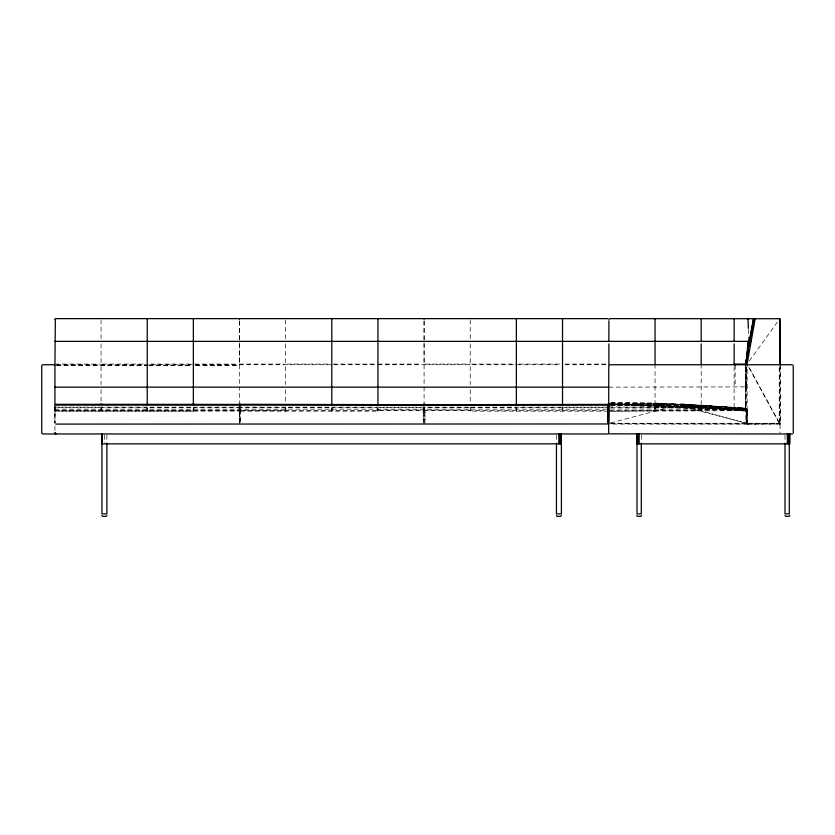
<?xml version="1.0" encoding="UTF-8"?>
<svg xmlns="http://www.w3.org/2000/svg" width="835" height="835" viewBox="0 0 835 835"><rect width="100%" height="100%" fill="white"/><g stroke="black" fill="none" stroke-linecap="round" stroke-linejoin="round"><path stroke-width="0.63" stroke-dasharray="4.17 3.13" d="M239.53 422.844L239.541 407.313M239.509 362.797L239.509 341.129M239.509 339.855L239.509 319.461L239.509 385.624M424.086 423.261L424.086 405.132M424.086 362.797L424.086 341.129M424.086 339.855L424.086 319.461L424.086 385.624M747.074 410.173L609.466 403.889L747.074 409.129L746.939 423.261C745.039 424.472 748.139 422.176 747.294 424.076L779.546 423.669L780.067 424.9L779.243 424.9L779.243 366.168L779.88 423.971L609.466 424.086M193.647 410.1L193.365 411.154L54.922 411.102L55.204 408.148L55.955 407.605L100.043 407.605L101.077 409.15L102.11 407.605L146.188 407.605L147.221 409.15L148.254 407.605L192.332 407.605L193.365 409.15L194.398 407.605L238.476 407.605L239.227 408.148L239.509 411.154L377.942 411.154L378.474 409.672M424.086 411.102L424.368 408.148L425.119 407.605L469.207 407.605L470.23 409.15L471.264 407.605L515.352 407.605L516.374 409.15L517.408 407.605L561.496 407.605L562.519 409.15L563.552 407.605L606.346 407.605M747.074 409.849L747.074 422.844L746.114 423.669M610.761 411.164L747.074 410.674L746.803 408.806L747.074 410.987L745.999 411.102L745.999 423.261M746.25 410.987L610.771 404.777L677.853 404.724L746.031 410.684M746.25 423.251L746.97 423.251L746.939 411.102L746.25 410.277L609.466 404.004M746.521 423.971L610.771 423.669M745.248 386.167L746.146 364.759M745.999 411.102L746.072 410.277L677.822 404.307L677.822 405.132L746.114 423.261L746.114 411.102L746.772 411.154L745.885 409.421L725.041 407.605L723.872 409.15L722.985 407.417L702.099 405.591L700.889 407.146L654.786 404.714L654.786 410.736L610.176 411.279M746.521 410.413L746.114 423.261L677.936 404.307L747.074 410.674M285.121 409.672L285.654 411.154L286.186 409.672M331.265 409.672L331.798 411.154L332.33 409.672M654.786 410.736L700.93 410.736L701.212 409.682L746.803 409.338L747.074 410.392L700.93 409.025L608.642 408.993M654.786 404.881L655.068 403.681M700.93 406.989L701.473 405.288M746.688 409.703L747.074 410.997L700.93 407.146L701.964 405.559L746.052 408.983L702.005 407.303L746.542 408.91M610.197 423.251L780.297 423.251L779.65 423.971L780.297 423.251L780.297 366.168M239.509 409.15L240.543 407.605L284.631 407.605L285.654 409.15L286.687 407.605L330.775 407.605L331.798 409.15L332.831 407.605L376.919 407.605L377.942 409.15L378.975 407.605L423.063 407.605L423.815 408.148L424.096 411.102M608.642 406.906L654.786 407.365L655.819 405.81L699.907 405.559L700.659 406.092L700.398 405.288M610.97 405.372L653.763 405.81L654.786 407.365L700.93 407.104L701.797 405.111M238.643 410.413L239.509 411.102L240.042 409.672M423.22 410.413L424.023 410.298L423.261 410.277L423.261 423.261L423.261 411.102L424.921 411.102L424.911 423.261L424.911 410.34L424.149 410.298L424.963 410.413M655.068 403.848L655.861 403.065L699.855 405.497L655.861 403.702L700.064 405.372M701.212 405.956L701.964 405.184L746.052 408.305L746.803 408.92M745.864 387.471L745.457 409.244L747.168 410.225M749.339 360.96L778.564 320.494M655.183 403.587L700.241 405.236L700.93 407.146M745.53 409.244L745.665 387.68L747.168 387.148L745.457 386.167L745.457 365.062M55.454 409.693L54.933 410.225L285.654 410.225M101.609 409.693L101.077 410.225L100.544 409.693M147.753 409.693L147.221 410.225L146.689 409.693M193.897 409.693L193.365 410.225L192.833 409.693M745.707 387.68L747.148 364.081L747.106 423.251M55.037 410.684L55.747 410.413M424.504 410.382L606.544 410.34M745.592 387.68L746.208 387.315L746.208 410.048M701.473 405.549L746.386 408.398M780.005 424.9L779.243 423.669M240.323 404.307L239.979 410.413L423.261 410.277M610.709 422.927L677.936 405.132L746.406 411.102M701.797 405.372L745.999 408.19L702.005 405.34M654.786 407.355L700.93 407.094L747.074 410.538L746.25 409.922M609.466 410.35L747.012 409.881M779.305 423.251L748.41 366.356L779.431 423.251M610.97 407.438L653.763 407.344L654.786 408.899L655.819 407.344L699.907 407.49L700.93 409.035L701.964 407.49L746.052 408.847L746.803 409.682M54.933 364.081L99.793 364.081M102.361 364.081L144.653 364.081M149.789 364.081L190.798 364.081M194.649 364.081L238.226 364.081M239.509 364.081L284.37 364.081M286.937 364.081L329.24 364.081M333.082 364.081L375.385 364.081M377.942 364.081L421.529 364.081M425.37 364.081L470.23 364.081M471.514 364.081L516.374 364.081M518.942 364.081L559.961 364.081M565.086 364.081L607.389 364.081M56.644 364.749L559.993 364.749M565.212 364.749L608.245 364.749M56.644 365.26L147.628 365.26M148.933 365.26L190.526 365.26M195.724 365.26L238.622 365.26M56.644 365.573L147.628 365.573M148.933 365.573L190.526 365.573M195.724 365.573L238.622 365.573M608.892 387.148L745.958 386.876M611.011 403.065L653.711 403.065L654.504 403.848M609.717 403.482L630.801 403.482L631.824 405.132L632.857 403.482L654.202 403.576M608.924 404.098L631.552 404.098M609.466 404.307L677.978 404.307L677.936 405.132L679.074 403.587L700.001 405.403L700.795 407.136M609.466 405.132L677.905 405.132L678.01 404.317L677.822 405.132L676.945 403.482L655.934 403.482L654.901 405.132L654.515 403.681M54.933 407.125L608.673 407.146M54.933 409.14L608.673 409.15M378.224 410.1L423.815 410.1L423.815 408.148M746.406 410.277L746.25 409.129L746.97 410.267L746.25 409.129L746.25 410.173L608.642 403.889M54.922 411.102L239.624 411.102M239.916 411.102L240.334 423.261L240.334 406.697M424.368 408.148L424.368 410.1L469.959 410.1L470.23 411.154L608.673 411.154M747.294 423.971L779.493 423.971M779.243 424.493L779.953 424.493M240.021 410.34L240.334 410.34M611.011 402.355L653.763 403.232M610.97 403.19L653.763 404.046L654.786 405.601L655.819 404.046L700.544 405.706M699.855 405.236L655.861 403.952L700.398 405.445M611.23 403.994L747.074 409.129M724.237 408.148L746.584 410.1M55.34 410.382L239.092 410.382M653.92 403.096L654.619 404.098M745.958 410.59L734.142 410.225L734.142 366.638M238.977 409.693L239.509 410.225M377.41 409.672L377.942 411.154L377.942 407.146M700.481 405.653L700.93 410.736M779.525 424.19L779.817 424.9M745.561 386.417L745.665 364.603M746.688 409.213L747.074 410.528L746.803 409.39M779.399 424.19L779.556 424.9M700.93 407.104L700.617 406.071M677.696 404.098L677.822 404.724M748.484 329.689L748.682 333.572M239.509 405.132L239.509 423.261L239.509 386.929M785.004 435.202L785.004 442.623M780.13 366.168L780.067 433.146M746.208 366.774L746.208 386.981L745.926 366.857M745.926 387.419L745.926 409.943M735.134 365.062L735.134 386.167M701.191 364.081L701.191 410.225M655.047 364.081L655.047 410.225M641.624 435.202L641.624 442.623M562.519 407.146L562.519 411.154M556.454 435.202L556.454 442.623M516.374 407.146L516.374 411.154M470.23 319.899L470.23 340.095M470.23 343.884L470.23 362.818M470.23 366.638L470.23 384.591M470.23 389.715L470.23 402.533M470.23 407.146L470.23 411.154M424.086 386.929L424.086 405.246M331.798 407.146L331.798 411.154M285.654 319.899L285.654 340.095M285.654 343.884L285.654 362.818M285.654 366.638L285.654 384.591M285.654 389.715L285.654 402.533M285.654 407.146L285.654 411.154M239.227 408.148L239.227 410.1M193.365 407.146L193.365 411.154M147.221 407.146L147.221 411.154M106.88 435.202L106.88 442.623M104.406 435.202L104.406 442.623M101.077 319.899L101.077 340.095M101.077 343.884L101.077 362.818M101.077 366.638L101.077 384.591M101.077 389.715L101.077 402.533M101.077 407.146L101.077 411.154M54.933 404.307L54.933 430.787M54.933 406.426L54.933 423.261L54.922 406.426"/><path stroke-width="1.25" d="M54.933 404.265L54.933 365.573M54.933 319.461L55.34 318.74L54.933 365.281M423.982 404.724L240.334 404.307L239.749 405.132L239.749 404.307M240.021 405.132L240.021 404.307L238.998 404.307M423.261 405.132L423.648 404.422M423.585 405.132L423.585 404.307L424.597 404.307L424.597 405.132M423.846 405.132L423.846 404.307M608.162 423.261L608.162 405.132M55.757 424.086L607.849 423.971M54.933 405.132L608.642 405.132L609.174 404.004M608.882 404.307L608.705 423.261M792.425 433.97L609.487 433.856M745.718 362.828L745.999 363.59M749.726 340.106L751.176 341.358L749.392 342.037M748.097 342.037L746.271 361.597L748.536 341.609M746.333 361.117L747.367 353.706M748.223 347.527L748.734 343.822M745.53 365.062L745.791 364.394M239.749 405.132L240.323 405.132M745.78 363.298L749.465 341.797M749.778 340.576L753.608 318.886L754.203 318.636L753.389 319.314L749.402 340.106L746.354 361.117L746.866 358.664M747.294 356.201L747.732 353.727M748.17 351.264L748.598 348.8M749.037 346.337L749.475 343.874M750.655 337.173L751.082 334.71M751.521 332.246L751.959 329.773M752.387 327.31L752.826 324.846M753.264 322.383L753.911 318.688M747.106 364.081L755.184 318.636M608.966 404.724L608.391 404.098M609.466 405.132L608.955 404.724M239.509 405.132L239.791 404.098M608.778 365.156L608.673 433.146M609.466 404.714L608.642 404.714L609.059 404.004M608.642 405.132L608.924 404.098M106.88 515.539L105.972 516.364L102.402 516.291L101.933 515.539M561.402 515.539L560.494 516.364L556.924 516.291L556.454 515.539M641.624 515.539L640.716 516.364L637.147 516.291L636.688 515.539M789.952 515.539L789.044 516.364L785.474 516.291L785.004 515.539M608.13 404.422L424.201 404.724M608.892 319.461L609.717 318.636L779.88 318.74M749.903 341.411L750.195 341.358M748.765 318.636L747.951 319.314L748.41 328.385M54.108 433.97L42.575 433.97L41.75 433.146L41.75 365.573L42.575 364.749L54.108 364.749M55.757 404.307L239.102 404.422M55.757 318.636L238.685 318.636M240.334 318.636L423.261 318.636M424.911 318.636L607.849 318.636M54.933 341.358L608.673 341.358M734.142 343.884L734.142 364.081L745.697 364.081M609.498 364.749L792.425 364.749M54.933 387.148L608.673 387.148M99.856 404.307L102.465 404.307M191.977 404.307L194.576 404.307M608.162 404.307L609.153 404.307M607.849 404.422L607.849 423.261L608.423 423.261L608.423 404.307M55.34 433.97L608.245 433.97M101.933 443.855L561.402 443.855L561.402 513.89L556.454 513.89L556.454 443.855M607.849 404.724L608.423 405.132L607.849 405.132M779.243 318.636L780.297 319.461L780.297 364.864M734.32 364.081L735.134 364.759M779.65 318.74L780.067 364.864M734.142 364.081L735.134 365.062M54.933 433.292L55.486 433.553L54.995 433.146M55.465 433.856L55.173 433.146M748.88 337.465L749.078 341.358L608.892 341.358L608.892 320.744M793.25 365.573L793.25 433.146M789.837 433.97L789.837 443.855L636.688 443.855L636.688 433.97M789.503 433.97L789.503 443.855M789.284 443.855L789.284 513.89L785.004 513.89L785.004 443.855M788.605 433.97L788.605 443.855M787.363 433.97L787.363 443.855M734.142 318.636L734.142 341.358M701.191 318.636L701.191 341.358M701.191 343.884L701.191 364.081M655.047 318.636L655.047 364.081M641.301 443.855L641.301 513.89L637.011 513.89L637.011 433.97M639.161 433.97L639.161 443.855M637.919 433.97L637.919 443.855M608.892 343.884L608.892 364.081M562.519 318.636L562.519 405.09M561.287 433.97L561.287 443.855M560.963 433.97L560.963 443.855M560.055 433.97L560.055 443.855M558.813 433.97L558.813 443.855M516.374 318.636L516.374 405.09M424.911 404.307L424.911 405.132M424.326 404.307L424.326 405.132M424.086 318.636L424.086 319.461M377.942 318.636L377.942 405.09M331.798 318.636L331.798 405.09M239.509 318.636L239.509 319.461M193.365 318.636L193.365 405.09M147.221 318.636L147.221 405.09M106.88 443.855L106.88 513.89L101.933 513.89L101.933 433.97M102.267 433.97L102.267 443.855M54.985 433.146L54.985 433.762L54.985 433.146M55.757 433.856L55.037 433.553L55.757 433.856"/></g></svg>
